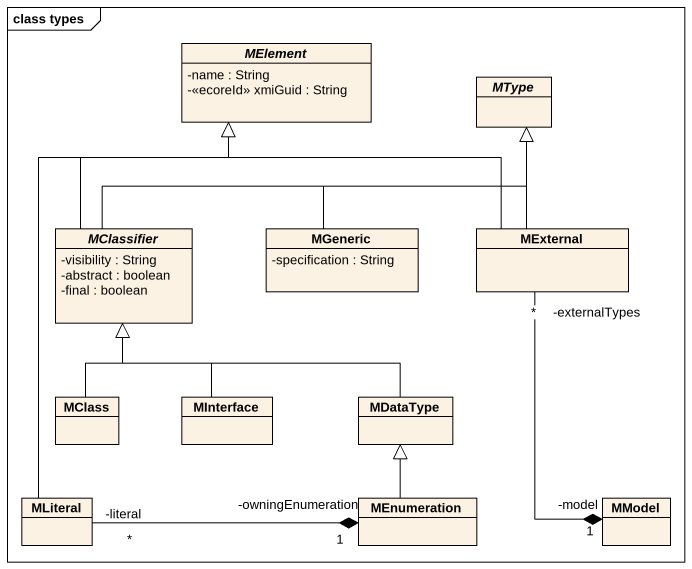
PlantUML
@startuml
mainframe class types
hide circle
hide empty members
skinparam classAttributeIconSize 0
abstract class MElement {
  -name : String
  -<<ecoreId>> xmiGuid : String
}
abstract class MType
abstract class MClassifier {
  -visibility : String
  -abstract : boolean
  -final : boolean
}
class MGeneric {
  -specification : String
}
class MExternal
class MClass
class MInterface
class MDataType
class MLiteral
class MEnumeration
class MModel
MClassifier -up-|> MElement
MClassifier -right-|> MType
MGeneric -up-|> MType
MExternal -up-|> MElement
MExternal -up-|> MType
MClass -up-|> MClassifier
MInterface -up-|> MClassifier
MDataType -left-|> MClassifier
MLiteral -up-|> MElement
MEnumeration -up-|> MDataType
MEnumeration "-owningEnumeration\n1" *-left- "-literal\n*" MLiteral
MModel "-model\n1" *-up- "-externalTypes\n*" MExternal
@enduml
